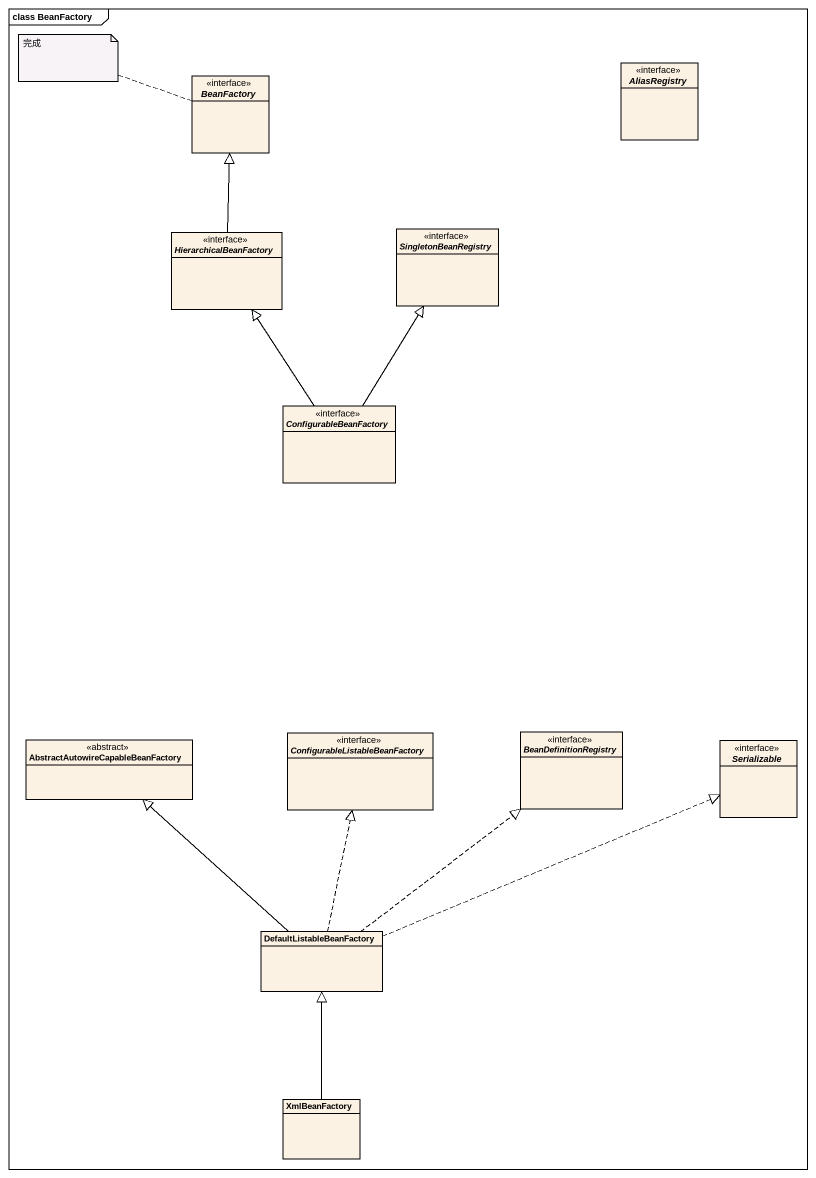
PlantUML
@startuml
mainframe class BeanFactory
hide circle
hide empty members
interface AliasRegistry
interface BeanFactory
interface SingletonBeanRegistry
interface HierarchicalBeanFactory
interface ConfigurableBeanFactory
interface "ConfigurableListableBeanFactory" as ConfigurableListableBeanFact
interface BeanDefinitionRegistry
class "AbstractAutowireCapableBeanFactory" as AbstractAutowireCapableBeanF <<abstract>>
interface Serializable
class DefaultListableBeanFactory
class XmlBeanFactory
HierarchicalBeanFactory -up-|> BeanFactory
ConfigurableBeanFactory -up-|> SingletonBeanRegistry
ConfigurableBeanFactory -up-|> HierarchicalBeanFactory
DefaultListableBeanFactory .up.|> ConfigurableListableBeanFact
DefaultListableBeanFactory .up.|> BeanDefinitionRegistry
DefaultListableBeanFactory -up-|> AbstractAutowireCapableBeanF
DefaultListableBeanFactory .right.|> Serializable
XmlBeanFactory -up-|> DefaultListableBeanFactory
note left of BeanFactory : 完成
@enduml
